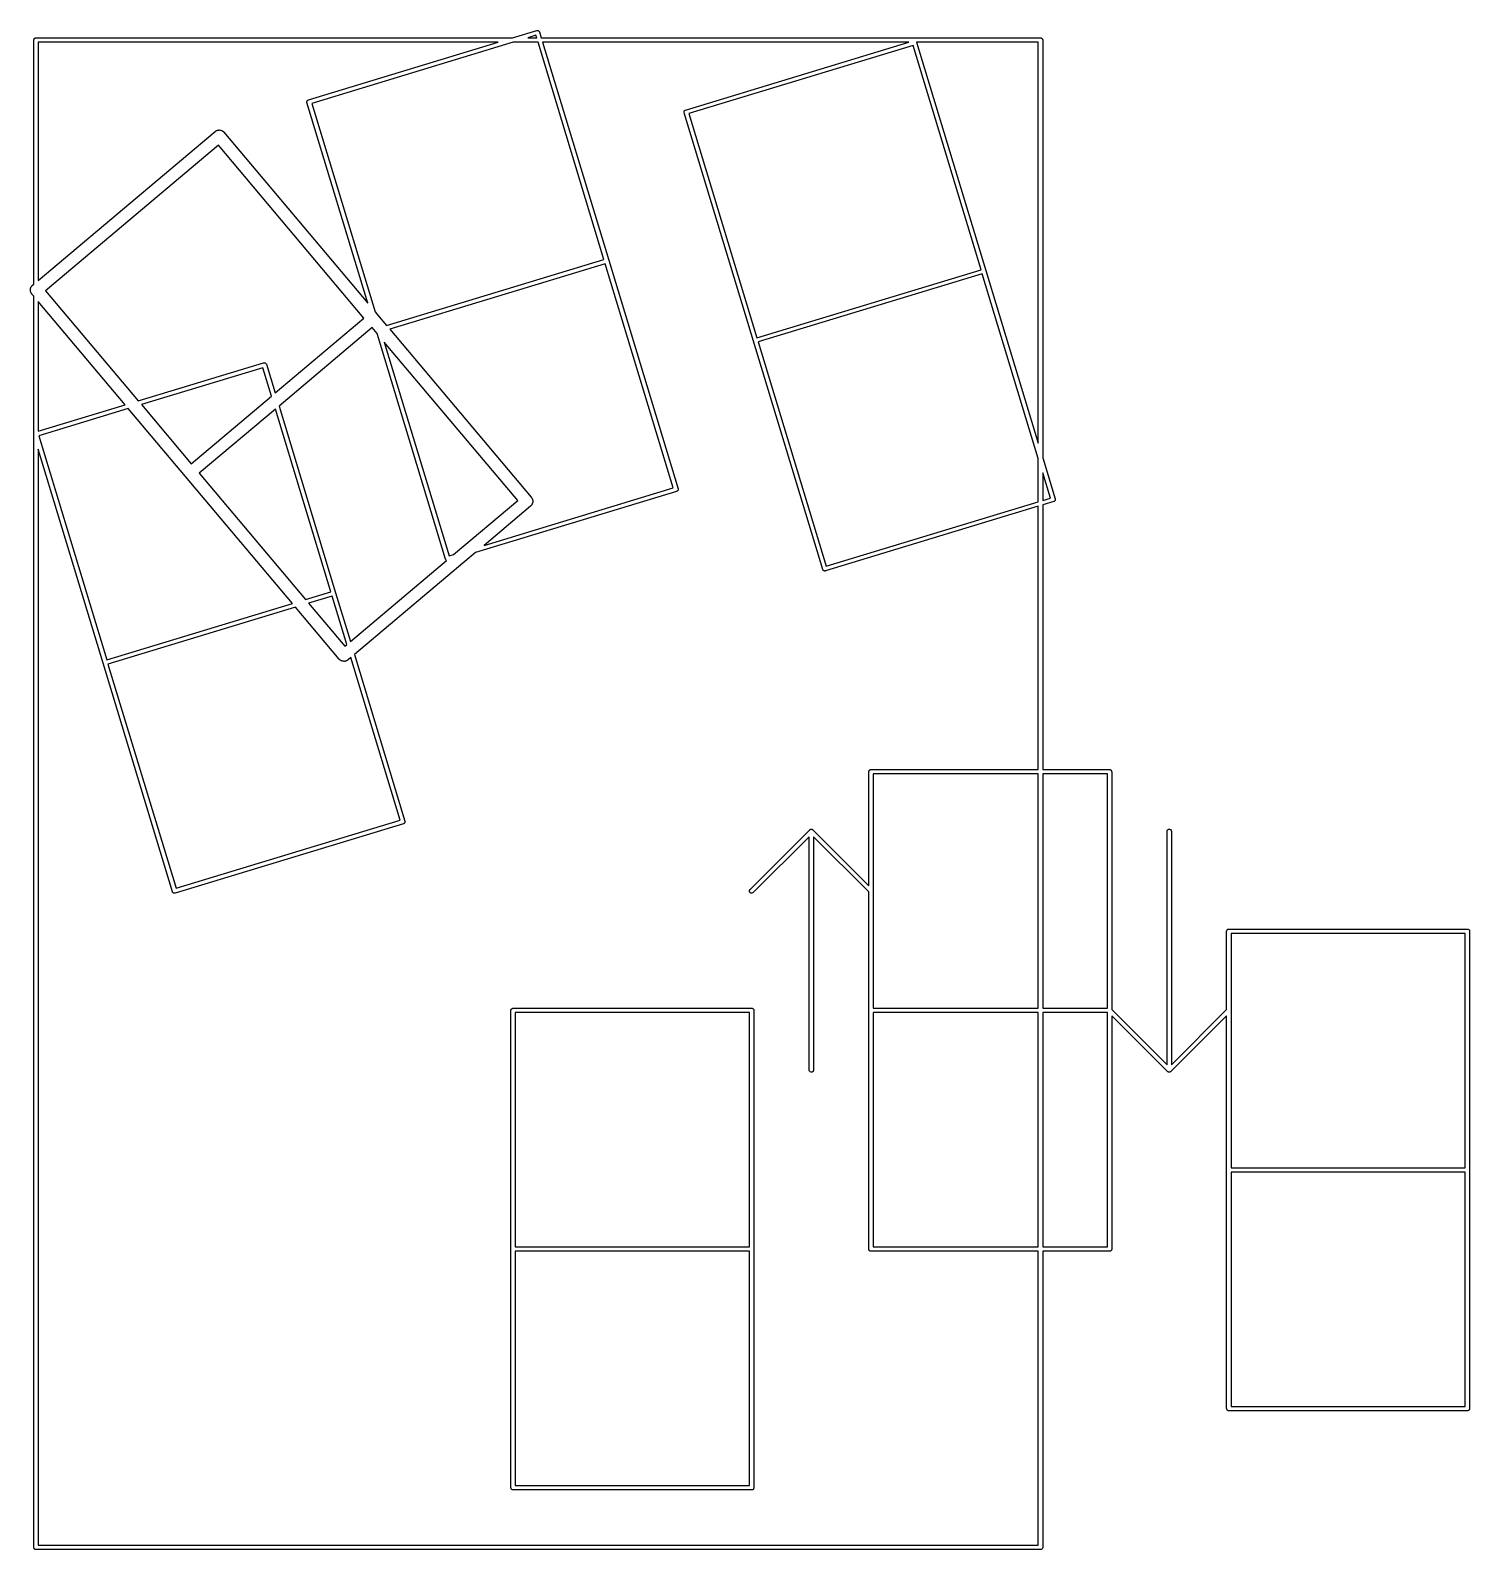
# Model space of a CAD drawing. Extents: x -11.2 to 9.7, y -8 to 9.9.
# Drawn here: x -2.68 to 1.832, y 1.74 to 6.501 of the extents above; entities that cross this region are included whole.
import ezdxf

# ---------------------------------------------------------------- set-up
doc = ezdxf.new("R2010")
doc.units = 0
doc.header["$MEASUREMENT"] = 0
doc.layers.add('BLACK', color=7, linetype='CONTINUOUS')

msp = doc.modelspace()

# ---------------------------------------------------------------- linework, layer by layer
at = {"layer": 'BLACK', "linetype": 'CONTINUOUS'}
for p, q in [((-2.6681, 6.47543), (-2.66709, 6.47612)), ((-2.66709, 6.47612), (-2.66617, 6.47693)), ((-2.66617, 6.47693), (-2.66575, 6.47703)), ((-2.66575, 6.47703), (-2.66538, 6.47728)), ((-2.66538, 6.47728), (-2.66417, 6.47742)), ((-2.66417, 6.47742), (-2.66298, 6.47771)), ((-2.66298, 6.47771), (-1.16838, 6.47771)), ((-1.16838, 6.47771), (-1.09283, 6.50065)), ((-1.09542, 6.48546), (-1.12094, 6.47771)), ((-1.12094, 6.47771), (-1.09307, 6.47771)), ((-1.09307, 6.47771), (-1.09542, 6.48546)), ((-1.09283, 6.50065), (-1.0922, 6.50075)), ((-1.0922, 6.50075), (-1.09199, 6.50085)), ((-1.09199, 6.50085), (-1.09176, 6.50083)), ((-1.09176, 6.50083), (-1.09113, 6.50094)), ((-1.09113, 6.50094), (-1.08993, 6.5007)), ((-1.08993, 6.5007), (-1.08871, 6.50061)), ((-1.08871, 6.50061), (-1.08834, 6.50038)), ((-1.08834, 6.50038), (-1.0879, 6.50029)), ((-1.0879, 6.50029), (-1.08695, 6.49952)), ((-1.08695, 6.49952), (-1.08591, 6.49888)), ((-1.08591, 6.49888), (-1.08569, 6.4985)), ((-1.08569, 6.4985), (-1.08535, 6.49823)), ((-1.08535, 6.49823), (-1.08486, 6.49711)), ((-1.08486, 6.49711), (-1.08424, 6.49605)), ((-1.08424, 6.49605), (-1.07867, 6.47771)), ((-1.07867, 6.47771), (0.486625, 6.47771)), ((0.486625, 6.47771), (0.487262, 6.47763)), ((0.487262, 6.47763), (0.487488, 6.47766)), ((0.487488, 6.47766), (0.487701, 6.47758)), ((0.487701, 6.47758), (0.488338, 6.4775)), ((0.488338, 6.4775), (0.489416, 6.47692)), ((0.489416, 6.47692), (0.490557, 6.47648)), ((0.490557, 6.47648), (0.490848, 6.47615)), ((0.490848, 6.47615), (0.491235, 6.47594)), ((0.491235, 6.47594), (0.491922, 6.47493)), ((-2.66987, 6.47082), (-2.66979, 6.47146)), ((-2.66987, 5.7054), (-2.66987, 6.47082)), ((-2.66982, 6.47169), (-2.66974, 6.4719)), ((-2.66979, 6.47146), (-2.66982, 6.47169)), ((-2.66974, 6.4719), (-2.66965, 6.47254)), ((-2.66965, 6.47254), (-2.66908, 6.47361)), ((-2.66908, 6.47361), (-2.66864, 6.47475)), ((-2.66864, 6.47475), (-2.66831, 6.47505)), ((-2.66831, 6.47505), (-2.6681, 6.47543)), ((-2.65609, 6.46393), (-2.65609, 5.717)), ((-1.21377, 6.46393), (-2.65609, 6.46393)), ((-1.80861, 6.28336), (-1.21377, 6.46393)), ((-1.16633, 6.46393), (-1.79801, 6.27217)), ((-1.08889, 6.46393), (-1.16633, 6.46393)), ((-0.882133, 5.78287), (-1.08889, 6.46393)), ((0.073802, 6.46393), (-1.07448, 6.46393)), ((-1.07448, 6.46393), (-0.866947, 5.78028)), ((-0.626297, 6.2514), (0.073802, 6.46393)), ((0.08689, 6.45351), (-0.615702, 6.24022)), ((0.300176, 5.75091), (0.08689, 6.45351)), ((0.098125, 6.46393), (0.315363, 5.74832)), ((0.479735, 6.46393), (0.098125, 6.46393)), ((0.479735, 5.20686), (0.479735, 6.46393)), ((0.491922, 6.47493), (0.492731, 6.47401)), ((0.492731, 6.47401), (0.492836, 6.47359)), ((0.492836, 6.47359), (0.493083, 6.47322)), ((0.493083, 6.47322), (0.493223, 6.47201)), ((0.493223, 6.47201), (0.493515, 6.47082)), ((0.493515, 6.47082), (0.493515, 5.16147)), ((-1.81349, 6.27647), (-1.81325, 6.27766)), ((-1.81338, 6.27583), (-1.81349, 6.27647)), ((-1.8134, 6.2756), (-1.81338, 6.27583)), ((-1.81331, 6.2754), (-1.8134, 6.2756)), ((-1.8132, 6.27476), (-1.81331, 6.2754)), ((-1.81325, 6.27766), (-1.81316, 6.27888)), ((-1.62235, 5.64608), (-1.8132, 6.27476)), ((-1.81316, 6.27888), (-1.81293, 6.27926)), ((-1.81293, 6.27926), (-1.81284, 6.27969)), ((-1.81284, 6.27969), (-1.81208, 6.28064)), ((-1.81208, 6.28064), (-1.81143, 6.28168)), ((-1.81143, 6.28168), (-1.81106, 6.2819)), ((-1.81106, 6.2819), (-1.81078, 6.28225)), ((-1.81078, 6.28225), (-1.80966, 6.28273)), ((-1.80966, 6.28273), (-1.80861, 6.28336)), ((-1.79801, 6.27217), (-1.59983, 5.61935)), ((-0.631179, 6.24451), (-0.630939, 6.24571)), ((-0.631071, 6.24388), (-0.631179, 6.24451)), ((-0.631087, 6.24365), (-0.631071, 6.24388)), ((-0.630996, 6.24344), (-0.631087, 6.24365)), ((-0.630888, 6.24281), (-0.630996, 6.24344)), ((-0.630939, 6.24571), (-0.630851, 6.24693)), ((-0.413599, 5.52703), (-0.630888, 6.24281)), ((-0.630851, 6.24693), (-0.63062, 6.2473)), ((-0.63062, 6.2473), (-0.630534, 6.24773)), ((-0.630534, 6.24773), (-0.629766, 6.24869)), ((-0.629766, 6.24869), (-0.629124, 6.24973)), ((-0.629124, 6.24973), (-0.628746, 6.24995)), ((-0.628746, 6.24995), (-0.62847, 6.25029)), ((-0.62847, 6.25029), (-0.627348, 6.25078)), ((-0.627348, 6.25078), (-0.626297, 6.2514)), ((-0.615702, 6.24022), (-0.402415, 5.53763)), ((-2.65609, 5.717), (-2.10135, 6.18424)), ((-2.10135, 6.18424), (-2.10116, 6.18439)), ((-2.10116, 6.18439), (-2.10002, 6.18509)), ((-2.10002, 6.18509), (-2.09898, 6.18595)), ((-2.09898, 6.18595), (-2.09764, 6.18653)), ((-2.09764, 6.18653), (-2.09639, 6.18729)), ((-2.09639, 6.18729), (-2.09509, 6.18763)), ((-2.09509, 6.18763), (-2.09386, 6.18817)), ((-2.09386, 6.18817), (-2.09241, 6.18835)), ((-2.09241, 6.18835), (-2.091, 6.18873)), ((-2.091, 6.18873), (-2.08966, 6.1887)), ((-2.08966, 6.1887), (-2.08833, 6.18886)), ((-2.08833, 6.18886), (-2.08688, 6.18863)), ((-2.08688, 6.18863), (-2.08542, 6.1886)), ((-2.08542, 6.1886), (-2.08414, 6.18819)), ((-2.08414, 6.18819), (-2.08281, 6.18798)), ((-2.08281, 6.18798), (-2.08149, 6.18735)), ((-2.08149, 6.18735), (-2.0801, 6.1869)), ((-2.0801, 6.1869), (-2.07899, 6.18615)), ((-2.07899, 6.18615), (-2.07777, 6.18558)), ((-2.07777, 6.18558), (-2.07668, 6.1846)), ((-2.07668, 6.1846), (-2.07547, 6.18379)), ((-2.07547, 6.18379), (-2.07461, 6.18276)), ((-2.07461, 6.18276), (-2.07361, 6.18186)), ((-2.07361, 6.18186), (-1.62235, 5.64608)), ((-2.09104, 6.14144), (-2.63307, 5.68492)), ((-1.63452, 5.59942), (-2.09104, 6.14144)), ((-1.56338, 5.57606), (-0.882133, 5.78287)), ((-0.878131, 5.76968), (-1.55372, 5.56459)), ((-0.664844, 5.06709), (-0.878131, 5.76968)), ((-0.866947, 5.78028), (-0.649657, 5.0645)), ((-0.402415, 5.53763), (0.300176, 5.75091)), ((0.304179, 5.73773), (-0.398412, 5.52444)), ((0.479735, 5.15943), (0.304179, 5.73773)), ((0.315363, 5.74832), (0.479735, 5.20686)), ((-2.68049, 5.68764), (-2.68025, 5.68908)), ((-2.68032, 5.68631), (-2.68049, 5.68764)), ((-2.68035, 5.68496), (-2.68032, 5.68631)), ((-2.67997, 5.68355), (-2.68035, 5.68496)), ((-2.68025, 5.68908), (-2.68022, 5.69054)), ((-2.68022, 5.69054), (-2.67981, 5.69182)), ((-2.67979, 5.6821), (-2.67997, 5.68355)), ((-2.67981, 5.69182), (-2.6796, 5.69315)), ((-2.67926, 5.68087), (-2.67979, 5.6821)), ((-2.6796, 5.69315), (-2.67897, 5.69447)), ((-2.67891, 5.67957), (-2.67926, 5.68087)), ((-2.67897, 5.69447), (-2.67853, 5.69586)), ((-2.67815, 5.67832), (-2.67891, 5.67957)), ((-2.67853, 5.69586), (-2.67778, 5.69698)), ((-2.67757, 5.67698), (-2.67815, 5.67832)), ((-2.67778, 5.69698), (-2.6772, 5.69819)), ((-2.67671, 5.67595), (-2.67757, 5.67698)), ((-2.6772, 5.69819), (-2.67623, 5.69928)), ((-2.67601, 5.6748), (-2.67671, 5.67595)), ((-2.67623, 5.69928), (-2.67541, 5.70049)), ((-2.67586, 5.67462), (-2.67601, 5.6748)), ((-2.66987, 5.66751), (-2.67586, 5.67462)), ((-2.67541, 5.70049), (-2.67438, 5.70135)), ((-2.67438, 5.70135), (-2.67348, 5.70235)), ((-2.67348, 5.70235), (-2.66987, 5.7054)), ((-2.66987, 1.74641), (-2.66987, 5.66751)), ((-2.63307, 5.68492), (-2.34224, 5.33962)), ((-2.38323, 5.32718), (-2.65609, 5.65115)), ((-2.65609, 5.65115), (-2.65609, 5.24435)), ((-1.59983, 5.61935), (-1.59173, 5.60973)), ((-1.91336, 5.36457), (-1.63452, 5.59942)), ((-1.59173, 5.60973), (-1.59173, 5.60973)), ((-1.59173, 5.60973), (-1.56338, 5.57606)), ((-1.60916, 5.56931), (-1.90091, 5.32358)), ((-1.59334, 5.55052), (-1.60916, 5.56931)), ((-1.37862, 4.84321), (-1.59334, 5.55052)), ((-1.15264, 5.02728), (-1.57082, 5.52379)), ((-1.57082, 5.52379), (-1.36744, 4.8538)), ((-1.55372, 5.56459), (-1.10985, 5.03759)), ((-0.19631, 4.81125), (-0.413599, 5.52703)), ((-0.398412, 5.52444), (-0.185126, 4.82185)), ((-2.34224, 5.33962), (-1.94921, 5.45894)), ((-1.9518, 5.44375), (-2.33258, 5.32815)), ((-1.92483, 5.35491), (-1.9518, 5.44375)), ((-1.94921, 5.45894), (-1.94857, 5.45904)), ((-1.94857, 5.45904), (-1.94836, 5.45913)), ((-1.94836, 5.45913), (-1.94814, 5.45912)), ((-1.94814, 5.45912), (-1.9475, 5.45923)), ((-1.9475, 5.45923), (-1.9463, 5.45899)), ((-1.9463, 5.45899), (-1.94509, 5.4589)), ((-1.94509, 5.4589), (-1.94471, 5.45867)), ((-1.94471, 5.45867), (-1.94428, 5.45858)), ((-1.94428, 5.45858), (-1.94333, 5.45781)), ((-1.94333, 5.45781), (-1.94229, 5.45717)), ((-1.94229, 5.45717), (-1.94206, 5.45679)), ((-1.94206, 5.45679), (-1.94172, 5.45652)), ((-1.94172, 5.45652), (-1.94124, 5.4554)), ((-1.94124, 5.4554), (-1.94061, 5.45434)), ((-1.94061, 5.45434), (-1.91336, 5.36457)), ((-2.17655, 5.1429), (-1.92483, 5.35491)), ((-2.65609, 5.24435), (-2.38323, 5.32718)), ((-2.37357, 5.31571), (-2.65439, 5.23046)), ((-2.19398, 5.10248), (-2.37357, 5.31571)), ((-2.33258, 5.32815), (-2.17655, 5.1429)), ((-1.91238, 5.31392), (-2.15118, 5.11279)), ((-1.73851, 4.74116), (-1.91238, 5.31392)), ((-1.90091, 5.32358), (-1.72332, 4.73857)), ((-2.65439, 5.23046), (-2.4411, 4.52787)), ((-2.45228, 4.51728), (-2.65609, 5.18864)), ((-2.65609, 5.18864), (-2.65609, 1.7533)), ((0.479735, 5.02368), (0.479735, 5.15943)), ((0.493515, 5.16147), (0.532653, 5.03255)), ((-1.85888, 4.70462), (-2.19398, 5.10248)), ((-2.19398, 5.10248), (-2.19398, 5.10248)), ((-2.15118, 5.11279), (-1.81788, 4.71706)), ((0.517466, 5.03514), (0.493515, 5.11404)), ((0.493515, 5.11404), (0.493515, 5.02787)), ((-0.654249, 5.05591), (-1.28481, 4.86449)), ((-1.25808, 4.887), (-0.664844, 5.06709)), ((-0.653197, 5.05653), (-0.654249, 5.05591)), ((-0.652076, 5.05702), (-0.653197, 5.05653)), ((-0.6518, 5.05736), (-0.652076, 5.05702)), ((-0.651422, 5.05758), (-0.6518, 5.05736)), ((-0.650779, 5.05862), (-0.651422, 5.05758)), ((-0.650012, 5.05958), (-0.650779, 5.05862)), ((-0.649925, 5.06001), (-0.650012, 5.05958)), ((-0.649694, 5.06038), (-0.649925, 5.06001)), ((-0.649607, 5.0616), (-0.649694, 5.06038)), ((-0.649657, 5.0645), (-0.649549, 5.06387)), ((-0.649367, 5.0628), (-0.649607, 5.0616)), ((-0.649549, 5.06387), (-0.649458, 5.06366)), ((-0.649458, 5.06366), (-0.649475, 5.06343)), ((-0.649475, 5.06343), (-0.649367, 5.0628)), ((-1.35363, 4.85799), (-1.15264, 5.02728)), ((-1.11222, 5.00985), (-1.25808, 4.887)), ((-1.11133, 5.01085), (-1.11222, 5.00985)), ((-1.11029, 5.01171), (-1.11133, 5.01085)), ((-1.10948, 5.01292), (-1.11029, 5.01171)), ((-1.10985, 5.03759), (-1.10969, 5.0374)), ((-1.10969, 5.0374), (-1.10899, 5.03626)), ((-1.1085, 5.01402), (-1.10948, 5.01292)), ((-1.10899, 5.03626), (-1.10814, 5.03522)), ((-1.10793, 5.01523), (-1.1085, 5.01402)), ((-1.10814, 5.03522), (-1.10755, 5.03388)), ((-1.10718, 5.01634), (-1.10793, 5.01523)), ((-1.10755, 5.03388), (-1.1068, 5.03263)), ((-1.10673, 5.01774), (-1.10718, 5.01634)), ((-1.1068, 5.03263), (-1.10645, 5.03134)), ((-1.10611, 5.01906), (-1.10673, 5.01774)), ((-1.10645, 5.03134), (-1.10591, 5.0301)), ((-1.10589, 5.02038), (-1.10611, 5.01906)), ((-1.10591, 5.0301), (-1.10573, 5.02865)), ((-1.10549, 5.02166), (-1.10589, 5.02038)), ((-1.10573, 5.02865), (-1.10536, 5.02724)), ((-1.10545, 5.02312), (-1.10549, 5.02166)), ((-1.10522, 5.02457), (-1.10545, 5.02312)), ((-1.10536, 5.02724), (-1.10539, 5.0259)), ((-1.10539, 5.0259), (-1.10522, 5.02457)), ((0.479735, 5.00928), (-0.187716, 4.80666)), ((-0.185126, 4.82185), (0.479735, 5.02368)), ((0.479735, 4.18441), (0.479735, 5.00928)), ((0.493515, 5.02787), (0.517466, 5.03514)), ((0.528061, 5.02395), (0.493515, 5.01347)), ((0.493515, 5.01347), (0.493515, 4.18441)), ((0.529113, 5.02458), (0.528061, 5.02395)), ((0.530234, 5.02506), (0.529113, 5.02458)), ((0.53051, 5.02541), (0.530234, 5.02506)), ((0.530888, 5.02563), (0.53051, 5.02541)), ((0.531531, 5.02667), (0.530888, 5.02563)), ((0.532298, 5.02762), (0.531531, 5.02667)), ((0.532385, 5.02805), (0.532298, 5.02762)), ((0.532616, 5.02843), (0.532385, 5.02805)), ((0.532703, 5.02965), (0.532616, 5.02843)), ((0.532653, 5.03255), (0.532761, 5.03191)), ((0.532943, 5.03084), (0.532703, 5.02965)), ((0.532761, 5.03191), (0.532851, 5.0317)), ((0.532851, 5.0317), (0.532835, 5.03148)), ((0.532835, 5.03148), (0.532943, 5.03084)), ((-1.28481, 4.86449), (-1.66447, 4.54471)), ((-1.36744, 4.8538), (-1.35363, 4.85799)), ((-1.67692, 4.58571), (-1.3756, 4.83949)), ((-1.378, 4.84216), (-1.37862, 4.84321)), ((-1.37751, 4.84104), (-1.378, 4.84216)), ((-1.37717, 4.84076), (-1.37751, 4.84104)), ((-1.37694, 4.84038), (-1.37717, 4.84076)), ((-1.3759, 4.83974), (-1.37694, 4.84038)), ((-1.3756, 4.83949), (-1.3759, 4.83974)), ((-0.195686, 4.8102), (-0.19631, 4.81125)), ((-0.195198, 4.80908), (-0.195686, 4.8102)), ((-0.194856, 4.80881), (-0.195198, 4.80908)), ((-0.194632, 4.80843), (-0.194856, 4.80881)), ((-0.193592, 4.80779), (-0.194632, 4.80843)), ((-0.192641, 4.80702), (-0.193592, 4.80779)), ((-0.19221, 4.80693), (-0.192641, 4.80702)), ((-0.191836, 4.8067), (-0.19221, 4.80693)), ((-0.190617, 4.80661), (-0.191836, 4.8067)), ((-0.189418, 4.80637), (-0.190617, 4.80661)), ((-0.188785, 4.80648), (-0.189418, 4.80637)), ((-0.188558, 4.80646), (-0.188785, 4.80648)), ((-0.188349, 4.80656), (-0.188558, 4.80646)), ((-0.187716, 4.80666), (-0.188349, 4.80656)), ((-1.81788, 4.71706), (-1.73851, 4.74116)), ((-1.73451, 4.72797), (-1.80822, 4.70559)), ((-1.68839, 4.57605), (-1.73451, 4.72797)), ((-1.72332, 4.73857), (-1.67692, 4.58571)), ((-2.4411, 4.52787), (-1.85888, 4.70462)), ((-1.84922, 4.69315), (-2.4371, 4.51469)), ((-1.71209, 4.53034), (-1.84922, 4.69315)), ((-1.80822, 4.70559), (-1.69466, 4.57076)), ((-1.69466, 4.57076), (-1.68839, 4.57605)), ((-1.71109, 4.52945), (-1.71209, 4.53034)), ((-1.71023, 4.52842), (-1.71109, 4.52945)), ((-1.70902, 4.5276), (-1.71023, 4.52842)), ((-1.70793, 4.52663), (-1.70902, 4.5276)), ((-1.70672, 4.52605), (-1.70793, 4.52663)), ((-1.7056, 4.5253), (-1.70672, 4.52605)), ((-1.70421, 4.52486), (-1.7056, 4.5253)), ((-1.70289, 4.52423), (-1.70421, 4.52486)), ((-1.70156, 4.52402), (-1.70289, 4.52423)), ((-1.70028, 4.52361), (-1.70156, 4.52402)), ((-1.69882, 4.52357), (-1.70028, 4.52361)), ((-1.69738, 4.52334), (-1.69882, 4.52357)), ((-1.69605, 4.52351), (-1.69738, 4.52334)), ((-1.69471, 4.52348), (-1.69605, 4.52351)), ((-1.69329, 4.52386), (-1.69471, 4.52348)), ((-1.69184, 4.52404), (-1.69329, 4.52386)), ((-1.69061, 4.52457), (-1.69184, 4.52404)), ((-1.68931, 4.52492), (-1.69061, 4.52457)), ((-1.68806, 4.52568), (-1.68931, 4.52492)), ((-1.68672, 4.52626), (-1.68806, 4.52568)), ((-1.68569, 4.52712), (-1.68672, 4.52626)), ((-1.68454, 4.52781), (-1.68569, 4.52712)), ((-1.68436, 4.52797), (-1.68454, 4.52781)), ((-1.67594, 4.53506), (-1.68436, 4.52797)), ((-1.52122, 4.02538), (-1.67594, 4.53506)), ((-1.66447, 4.54471), (-1.50603, 4.02279)), ((-2.235, 3.8015), (-2.45228, 4.51728)), ((-2.4371, 4.51469), (-2.22381, 3.81209)), ((-0.051761, 4.17752), (-0.05168, 4.17815)), ((-0.051761, 3.82013), (-0.051761, 4.17752)), ((-0.051707, 4.17838), (-0.051625, 4.17859)), ((-0.05168, 4.17815), (-0.051707, 4.17838)), ((-0.051625, 4.17859), (-0.051545, 4.17923)), ((-0.051545, 4.17923), (-0.050967, 4.18031)), ((-0.050967, 4.18031), (-0.050529, 4.18145)), ((-0.050529, 4.18145), (-0.050199, 4.18174)), ((-0.050199, 4.18174), (-0.049991, 4.18213)), ((-0.049991, 4.18213), (-0.04898, 4.18281)), ((-0.04898, 4.18281), (-0.048063, 4.18362)), ((-0.048063, 4.18362), (-0.047636, 4.18373)), ((-0.047636, 4.18373), (-0.047273, 4.18397)), ((-0.047273, 4.18397), (-0.046059, 4.18411)), ((-0.046059, 4.18411), (-0.044871, 4.18441)), ((-0.044871, 4.18441), (0.479735, 4.18441)), ((-0.037981, 4.17063), (-0.037981, 3.43637)), ((0.479735, 4.17063), (-0.037981, 4.17063)), ((0.479735, 3.43637), (0.479735, 4.17063)), ((0.493515, 4.18441), (0.70316, 4.18441)), ((0.493515, 4.17063), (0.493515, 3.43637)), ((0.696271, 4.17063), (0.493515, 4.17063)), ((0.696271, 3.43637), (0.696271, 4.17063)), ((0.70316, 4.18441), (0.703798, 4.18432)), ((0.703798, 4.18432), (0.704024, 4.18435)), ((0.704024, 4.18435), (0.704236, 4.18427)), ((0.704236, 4.18427), (0.704874, 4.18419)), ((0.704874, 4.18419), (0.705951, 4.18361)), ((0.705951, 4.18361), (0.707092, 4.18317)), ((0.707092, 4.18317), (0.707383, 4.18284)), ((0.707383, 4.18284), (0.70777, 4.18264)), ((0.70777, 4.18264), (0.708458, 4.18162)), ((0.708458, 4.18162), (0.709266, 4.18071)), ((0.709266, 4.18071), (0.709371, 4.18028)), ((0.709371, 4.18028), (0.709618, 4.17992)), ((0.709618, 4.17992), (0.709758, 4.1787)), ((0.709758, 4.1787), (0.71005, 4.17752)), ((0.71005, 4.17752), (0.71005, 3.43234)), ((-1.51062, 4.0142), (-2.2264, 3.79691)), ((-2.22381, 3.81209), (-1.52122, 4.02538)), ((-1.50957, 4.01482), (-1.51062, 4.0142)), ((-1.50845, 4.01531), (-1.50957, 4.01482)), ((-1.50818, 4.01565), (-1.50845, 4.01531)), ((-1.5078, 4.01587), (-1.50818, 4.01565)), ((-1.50716, 4.01691), (-1.5078, 4.01587)), ((-1.50639, 4.01787), (-1.50716, 4.01691)), ((-1.5063, 4.0183), (-1.50639, 4.01787)), ((-1.50607, 4.01867), (-1.5063, 4.0183)), ((-1.50598, 4.01989), (-1.50607, 4.01867)), ((-1.50603, 4.02279), (-1.50593, 4.02216)), ((-1.50574, 4.02109), (-1.50598, 4.01989)), ((-1.50593, 4.02216), (-1.50583, 4.02195)), ((-1.50583, 4.02195), (-1.50585, 4.02172)), ((-1.50585, 4.02172), (-1.50574, 4.02109)), ((-0.423759, 3.80837), (-0.236751, 3.99538)), ((-0.238769, 3.97387), (-0.414015, 3.79863)), ((-0.238769, 3.24248), (-0.238769, 3.97387)), ((-0.236751, 3.99538), (-0.236243, 3.99577)), ((-0.236243, 3.99577), (-0.236102, 3.99595)), ((-0.236102, 3.99595), (-0.235894, 3.99604)), ((-0.235894, 3.99604), (-0.235386, 3.99644)), ((-0.235386, 3.99644), (-0.234793, 3.99662)), ((-0.234793, 3.99662), (-0.234281, 3.99697)), ((-0.234281, 3.99697), (-0.233665, 3.99704)), ((-0.233665, 3.99704), (-0.233099, 3.99729)), ((-0.233099, 3.99729), (-0.23266, 3.99726)), ((-0.23266, 3.99726), (-0.23224, 3.99739)), ((-0.23224, 3.99739), (-0.231631, 3.99727)), ((-0.231631, 3.99727), (-0.231016, 3.99734)), ((-0.231016, 3.99734), (-0.230437, 3.99712)), ((-0.230437, 3.99712), (-0.229819, 3.99708)), ((-0.229819, 3.99708), (-0.229443, 3.99685)), ((-0.229443, 3.99685), (-0.229011, 3.99677)), ((-0.229011, 3.99677), (-0.228525, 3.99639)), ((-0.228525, 3.99639), (-0.227947, 3.99617)), ((-0.227947, 3.99617), (-0.227537, 3.9957)), ((-0.227537, 3.9957), (-0.227007, 3.99538)), ((-0.227007, 3.99538), (-0.051761, 3.82013)), ((-0.224989, 3.97387), (-0.224989, 3.24248)), ((-0.051761, 3.80065), (-0.224989, 3.97387)), ((0.883278, 3.99051), (0.883495, 3.99222)), ((0.883278, 3.25911), (0.883278, 3.99051)), ((0.883495, 3.99222), (0.885048, 3.99512)), ((0.885048, 3.99512), (0.887767, 3.99697)), ((0.887767, 3.99697), (0.891032, 3.99734)), ((0.891032, 3.99734), (0.8941, 3.99617)), ((0.8941, 3.99617), (0.896274, 3.9937)), ((0.896274, 3.9937), (0.897058, 3.99051)), ((0.897058, 3.99051), (0.897058, 3.25911)), ((-2.23437, 3.80045), (-2.235, 3.8015)), ((-2.23388, 3.79933), (-2.23437, 3.80045)), ((-2.23354, 3.79905), (-2.23388, 3.79933)), ((-2.23332, 3.79867), (-2.23354, 3.79905)), ((-2.23228, 3.79803), (-2.23332, 3.79867)), ((-2.23133, 3.79726), (-2.23228, 3.79803)), ((-2.2309, 3.79718), (-2.23133, 3.79726)), ((-2.23052, 3.79694), (-2.2309, 3.79718)), ((-2.2293, 3.79686), (-2.23052, 3.79694)), ((-2.2281, 3.79662), (-2.2293, 3.79686)), ((-2.22747, 3.79672), (-2.2281, 3.79662)), ((-2.22724, 3.79671), (-2.22747, 3.79672)), ((-2.22703, 3.7968), (-2.22724, 3.79671)), ((-2.2264, 3.79691), (-2.22703, 3.7968)), ((-0.425668, 3.80228), (-0.425461, 3.80556)), ((-0.424331, 3.79928), (-0.425668, 3.80228)), ((-0.425461, 3.80556), (-0.423759, 3.80837)), ((-0.421755, 3.79724), (-0.424331, 3.79928)), ((-0.418526, 3.79662), (-0.421755, 3.79724)), ((-0.41538, 3.79757), (-0.418526, 3.79662)), ((-0.414015, 3.79863), (-0.41538, 3.79757)), ((-0.051761, 2.68145), (-0.051761, 3.80065)), ((1.07029, 3.67752), (1.07037, 3.67815)), ((1.07029, 3.43234), (1.07029, 3.67752)), ((1.07034, 3.67838), (1.07042, 3.67859)), ((1.07037, 3.67815), (1.07034, 3.67838)), ((1.07042, 3.67859), (1.0705, 3.67923)), ((1.0705, 3.67923), (1.07108, 3.68031)), ((1.07108, 3.68031), (1.07152, 3.68145)), ((1.07152, 3.68145), (1.07185, 3.68174)), ((1.07185, 3.68174), (1.07206, 3.68213)), ((1.07206, 3.68213), (1.07307, 3.68281)), ((1.07307, 3.68281), (1.07398, 3.68362)), ((1.07398, 3.68362), (1.07441, 3.68373)), ((1.07441, 3.68373), (1.07477, 3.68397)), ((1.07477, 3.68397), (1.07599, 3.68411)), ((1.07599, 3.68411), (1.07718, 3.68441)), ((1.07718, 3.68441), (1.82521, 3.68441)), ((1.08407, 3.67063), (1.08407, 2.93637)), ((1.81832, 3.67063), (1.08407, 3.67063)), ((1.81832, 2.93637), (1.81832, 3.67063)), ((1.82521, 3.68441), (1.82584, 3.68432)), ((1.82584, 3.68432), (1.82607, 3.68435)), ((1.82607, 3.68435), (1.82628, 3.68427)), ((1.82628, 3.68427), (1.82692, 3.68419)), ((1.82692, 3.68419), (1.828, 3.68361)), ((1.828, 3.68361), (1.82914, 3.68317)), ((1.82914, 3.68317), (1.82943, 3.68284)), ((1.82943, 3.68284), (1.82982, 3.68264)), ((1.82982, 3.68264), (1.8305, 3.68162)), ((1.8305, 3.68162), (1.83131, 3.68071)), ((1.83131, 3.68071), (1.83142, 3.68028)), ((1.83142, 3.68028), (1.83167, 3.67992)), ((1.83167, 3.67992), (1.83181, 3.6787)), ((1.83181, 3.6787), (1.8321, 3.67752)), ((1.8321, 3.67752), (1.8321, 2.18145)), ((-1.17381, 3.42948), (-1.17373, 3.43012)), ((-1.17381, 1.93342), (-1.17381, 3.42948)), ((-1.17375, 3.43035), (-1.17367, 3.43056)), ((-1.17373, 3.43012), (-1.17375, 3.43035)), ((-1.17367, 3.43056), (-1.17359, 3.4312)), ((-1.17359, 3.4312), (-1.17301, 3.43227)), ((-1.17301, 3.43227), (-1.17258, 3.43342)), ((-1.17258, 3.43342), (-1.17225, 3.43371)), ((-1.17225, 3.43371), (-1.17204, 3.43409)), ((-1.17204, 3.43409), (-1.17103, 3.43478)), ((-1.17103, 3.43478), (-1.17011, 3.43559)), ((-1.17011, 3.43559), (-1.16968, 3.43569)), ((-1.16968, 3.43569), (-1.16932, 3.43594)), ((-1.16932, 3.43594), (-1.16811, 3.43608)), ((-1.16811, 3.43608), (-1.16692, 3.43637)), ((-1.16692, 3.43637), (-0.418887, 3.43637)), ((-0.418887, 3.43637), (-0.41825, 3.43629)), ((-0.41825, 3.43629), (-0.418023, 3.43632)), ((-0.418023, 3.43632), (-0.417811, 3.43624)), ((-0.417811, 3.43624), (-0.417174, 3.43616)), ((-0.417174, 3.43616), (-0.416096, 3.43558)), ((-0.416096, 3.43558), (-0.414955, 3.43514)), ((-0.414955, 3.43514), (-0.414664, 3.43481)), ((-0.414664, 3.43481), (-0.414277, 3.4346)), ((-0.414277, 3.4346), (-0.41359, 3.43359)), ((-0.41359, 3.43359), (-0.412781, 3.43268)), ((-0.412781, 3.43268), (-0.412676, 3.43225)), ((-0.412676, 3.43225), (-0.412429, 3.43189)), ((-0.412429, 3.43189), (-0.412289, 3.43067)), ((-0.412289, 3.43067), (-0.411997, 3.42948)), ((-0.411997, 3.42948), (-0.411997, 1.93342)), ((-0.037981, 3.43637), (0.479735, 3.43637)), ((0.493515, 3.43637), (0.696271, 3.43637)), ((0.71005, 3.43234), (0.883278, 3.25911)), ((0.897058, 3.25911), (1.07029, 3.43234)), ((-1.16003, 3.42259), (-1.16003, 2.68834)), ((-0.425777, 3.42259), (-1.16003, 3.42259)), ((-0.425777, 2.68834), (-0.425777, 3.42259)), ((-0.037981, 3.42259), (-0.037981, 2.68834)), ((0.479735, 3.42259), (-0.037981, 3.42259)), ((0.479735, 2.68834), (0.479735, 3.42259)), ((0.493515, 3.42259), (0.493515, 2.68834)), ((0.696271, 3.42259), (0.493515, 3.42259)), ((0.696271, 2.68834), (0.696271, 3.42259)), ((0.885296, 3.2376), (0.71005, 3.41285)), ((0.71005, 3.41285), (0.71005, 2.68145)), ((1.07029, 3.41285), (0.89504, 3.2376)), ((1.07029, 2.18145), (1.07029, 3.41285)), ((-0.237985, 3.23928), (-0.238769, 3.24248)), ((-0.235811, 3.23682), (-0.237985, 3.23928)), ((-0.226759, 3.23787), (-0.229477, 3.23602)), ((-0.225206, 3.24076), (-0.226759, 3.23787)), ((-0.224989, 3.24248), (-0.225206, 3.24076)), ((-0.232743, 3.23564), (-0.235811, 3.23682)), ((-0.229477, 3.23602), (-0.232743, 3.23564)), ((0.885826, 3.23728), (0.885296, 3.2376)), ((0.886236, 3.23682), (0.885826, 3.23728)), ((0.886815, 3.2366), (0.886236, 3.23682)), ((0.8873, 3.23621), (0.886815, 3.2366)), ((0.887732, 3.23613), (0.8873, 3.23621)), ((0.888108, 3.2359), (0.887732, 3.23613)), ((0.888726, 3.23586), (0.888108, 3.2359)), ((0.889305, 3.23564), (0.888726, 3.23586)), ((0.88992, 3.23571), (0.889305, 3.23564)), ((0.890529, 3.2356), (0.88992, 3.23571)), ((0.89095, 3.23572), (0.890529, 3.2356)), ((0.891388, 3.2357), (0.89095, 3.23572)), ((0.891954, 3.23595), (0.891388, 3.2357)), ((0.89257, 3.23602), (0.891954, 3.23595)), ((0.893082, 3.23637), (0.89257, 3.23602)), ((0.893675, 3.23655), (0.893082, 3.23637)), ((0.894183, 3.23694), (0.893675, 3.23655)), ((0.894391, 3.23703), (0.894183, 3.23694)), ((0.894532, 3.23721), (0.894391, 3.23703)), ((0.89504, 3.2376), (0.894532, 3.23721)), ((1.08407, 2.93637), (1.81832, 2.93637)), ((1.08407, 2.92259), (1.08407, 2.18834)), ((1.81832, 2.92259), (1.08407, 2.92259)), ((1.81832, 2.18834), (1.81832, 2.92259)), ((-1.16003, 2.68834), (-0.425777, 2.68834)), ((-1.16003, 2.67456), (-1.16003, 1.94031)), ((-0.425777, 2.67456), (-1.16003, 2.67456)), ((-0.425777, 1.94031), (-0.425777, 2.67456)), ((-0.051469, 2.68027), (-0.051761, 2.68145)), ((-0.051329, 2.67905), (-0.051469, 2.68027)), ((-0.051082, 2.67869), (-0.051329, 2.67905)), ((-0.050977, 2.67826), (-0.051082, 2.67869)), ((-0.050168, 2.67734), (-0.050977, 2.67826)), ((-0.049481, 2.67633), (-0.050168, 2.67734)), ((-0.049094, 2.67612), (-0.049481, 2.67633)), ((-0.048803, 2.67579), (-0.049094, 2.67612)), ((-0.047662, 2.67536), (-0.048803, 2.67579)), ((-0.046585, 2.67478), (-0.047662, 2.67536)), ((-0.045947, 2.6747), (-0.046585, 2.67478)), ((-0.045735, 2.67462), (-0.045947, 2.6747)), ((-0.045509, 2.67464), (-0.045735, 2.67462)), ((-0.044871, 2.67456), (-0.045509, 2.67464)), ((0.479735, 2.67456), (-0.044871, 2.67456)), ((-0.037981, 2.68834), (0.479735, 2.68834)), ((0.479735, 1.7533), (0.479735, 2.67456)), ((0.493515, 2.68834), (0.696271, 2.68834)), ((0.70316, 2.67456), (0.493515, 2.67456)), ((0.493515, 2.67456), (0.493515, 1.74641)), ((0.704348, 2.67485), (0.70316, 2.67456)), ((0.705562, 2.67499), (0.704348, 2.67485)), ((0.705925, 2.67524), (0.705562, 2.67499)), ((0.706352, 2.67535), (0.705925, 2.67524)), ((0.707269, 2.67616), (0.706352, 2.67535)), ((0.70828, 2.67684), (0.707269, 2.67616)), ((0.708488, 2.67723), (0.70828, 2.67684)), ((0.708818, 2.67752), (0.708488, 2.67723)), ((0.709256, 2.67866), (0.708818, 2.67752)), ((0.709834, 2.67974), (0.709256, 2.67866)), ((0.709914, 2.68038), (0.709834, 2.67974)), ((0.709996, 2.68059), (0.709914, 2.68038)), ((0.71005, 2.68145), (0.70997, 2.68082)), ((0.70997, 2.68082), (0.709996, 2.68059)), ((1.07058, 2.18027), (1.07029, 2.18145)), ((1.07072, 2.17905), (1.07058, 2.18027)), ((1.07097, 2.17869), (1.07072, 2.17905)), ((1.07107, 2.17826), (1.07097, 2.17869)), ((1.07188, 2.17734), (1.07107, 2.17826)), ((1.07257, 2.17633), (1.07188, 2.17734)), ((1.07295, 2.17612), (1.07257, 2.17633)), ((1.07324, 2.17579), (1.07295, 2.17612)), ((1.07439, 2.17536), (1.07324, 2.17579)), ((1.07546, 2.17478), (1.07439, 2.17536)), ((1.0761, 2.1747), (1.07546, 2.17478)), ((1.07631, 2.17462), (1.0761, 2.1747)), ((1.07654, 2.17464), (1.07631, 2.17462)), ((1.07718, 2.17456), (1.07654, 2.17464)), ((1.82521, 2.17456), (1.07718, 2.17456)), ((1.08407, 2.18834), (1.81832, 2.18834)), ((1.82639, 2.17485), (1.82521, 2.17456)), ((1.82761, 2.17499), (1.82639, 2.17485)), ((1.82797, 2.17524), (1.82761, 2.17499)), ((1.8284, 2.17535), (1.82797, 2.17524)), ((1.82932, 2.17616), (1.8284, 2.17535)), ((1.83033, 2.17684), (1.82932, 2.17616)), ((1.83054, 2.17723), (1.83033, 2.17684)), ((1.83087, 2.17752), (1.83054, 2.17723)), ((1.8313, 2.17866), (1.83087, 2.17752)), ((1.83188, 2.17974), (1.8313, 2.17866)), ((1.83196, 2.18038), (1.83188, 2.17974)), ((1.83204, 2.18059), (1.83196, 2.18038)), ((1.8321, 2.18145), (1.83202, 2.18082)), ((1.83202, 2.18082), (1.83204, 2.18059)), ((-1.17352, 1.93223), (-1.17381, 1.93342)), ((-1.17338, 1.93102), (-1.17352, 1.93223)), ((-1.17313, 1.93066), (-1.17338, 1.93102)), ((-1.17302, 1.93023), (-1.17313, 1.93066)), ((-1.17222, 1.92931), (-1.17302, 1.93023)), ((-1.17153, 1.9283), (-1.17222, 1.92931)), ((-1.17114, 1.92809), (-1.17153, 1.9283)), ((-1.17085, 1.92776), (-1.17114, 1.92809)), ((-1.16971, 1.92733), (-1.17085, 1.92776)), ((-1.16863, 1.92675), (-1.16971, 1.92733)), ((-1.16799, 1.92667), (-1.16863, 1.92675)), ((-1.16778, 1.92659), (-1.16799, 1.92667)), ((-1.16756, 1.92661), (-1.16778, 1.92659)), ((-1.16692, 1.92653), (-1.16756, 1.92661)), ((-0.418887, 1.92653), (-1.16692, 1.92653)), ((-1.16003, 1.94031), (-0.425777, 1.94031)), ((-0.4177, 1.92682), (-0.418887, 1.92653)), ((-0.416485, 1.92696), (-0.4177, 1.92682)), ((-0.416122, 1.92721), (-0.416485, 1.92696)), ((-0.415695, 1.92732), (-0.416122, 1.92721)), ((-0.414778, 1.92812), (-0.415695, 1.92732)), ((-0.413767, 1.92881), (-0.414778, 1.92812)), ((-0.413559, 1.9292), (-0.413767, 1.92881)), ((-0.413229, 1.92949), (-0.413559, 1.9292)), ((-0.412791, 1.93063), (-0.413229, 1.92949)), ((-0.412214, 1.93171), (-0.412791, 1.93063)), ((-0.412133, 1.93234), (-0.412214, 1.93171)), ((-0.412051, 1.93256), (-0.412133, 1.93234)), ((-0.411997, 1.93342), (-0.412078, 1.93278)), ((-0.412078, 1.93278), (-0.412051, 1.93256)), ((-2.66958, 1.74523), (-2.66987, 1.74641)), ((-2.66944, 1.74401), (-2.66958, 1.74523)), ((-2.66919, 1.74365), (-2.66944, 1.74401)), ((-2.66909, 1.74322), (-2.66919, 1.74365)), ((-2.66828, 1.7423), (-2.66909, 1.74322)), ((-2.66759, 1.74129), (-2.66828, 1.7423)), ((-2.6672, 1.74109), (-2.66759, 1.74129)), ((-2.66691, 1.74076), (-2.6672, 1.74109)), ((-2.66577, 1.74032), (-2.66691, 1.74076)), ((-2.66469, 1.73974), (-2.66577, 1.74032)), ((-2.66406, 1.73966), (-2.66469, 1.73974)), ((-2.66384, 1.73958), (-2.66406, 1.73966)), ((-2.66362, 1.7396), (-2.66384, 1.73958)), ((-2.66298, 1.73952), (-2.66362, 1.7396)), ((0.486625, 1.73952), (-2.66298, 1.73952)), ((-2.65609, 1.7533), (0.479735, 1.7533)), ((0.487812, 1.73981), (0.486625, 1.73952)), ((0.489026, 1.73996), (0.487812, 1.73981)), ((0.48939, 1.7402), (0.489026, 1.73996)), ((0.489817, 1.74031), (0.48939, 1.7402)), ((0.490734, 1.74112), (0.489817, 1.74031)), ((0.491745, 1.7418), (0.490734, 1.74112)), ((0.491953, 1.74219), (0.491745, 1.7418)), ((0.492282, 1.74248), (0.491953, 1.74219)), ((0.492721, 1.74362), (0.492282, 1.74248)), ((0.493298, 1.7447), (0.492721, 1.74362)), ((0.493379, 1.74534), (0.493298, 1.7447)), ((0.49346, 1.74555), (0.493379, 1.74534)), ((0.493515, 1.74641), (0.493434, 1.74578)), ((0.493434, 1.74578), (0.49346, 1.74555))]:
    msp.add_line(p, q, dxfattribs=at)

doc.saveas('drawing.dxf')
